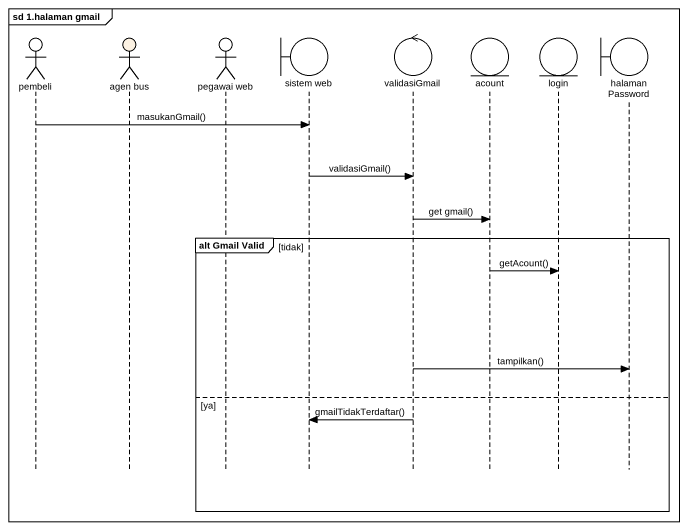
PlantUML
@startuml
mainframe sd 1.halaman gmail
hide footbox
actor pembeli
actor "agen bus" as agen_bus #FCF2E3
actor "pegawai web" as pegawai_web
boundary "sistem web" as sistem_web
control validasiGmail
entity acount
entity login
boundary "halaman Password" as halaman_Password

pembeli -> sistem_web : masukanGmail()
sistem_web -> validasiGmail : validasiGmail()
validasiGmail -> acount : get gmail()
group alt Gmail Valid [tidak]
  acount -> login : getAcount()
  validasiGmail -> halaman_Password : tampilkan()
else ya
  validasiGmail -> sistem_web : gmailTidakTerdaftar()
end
@enduml
